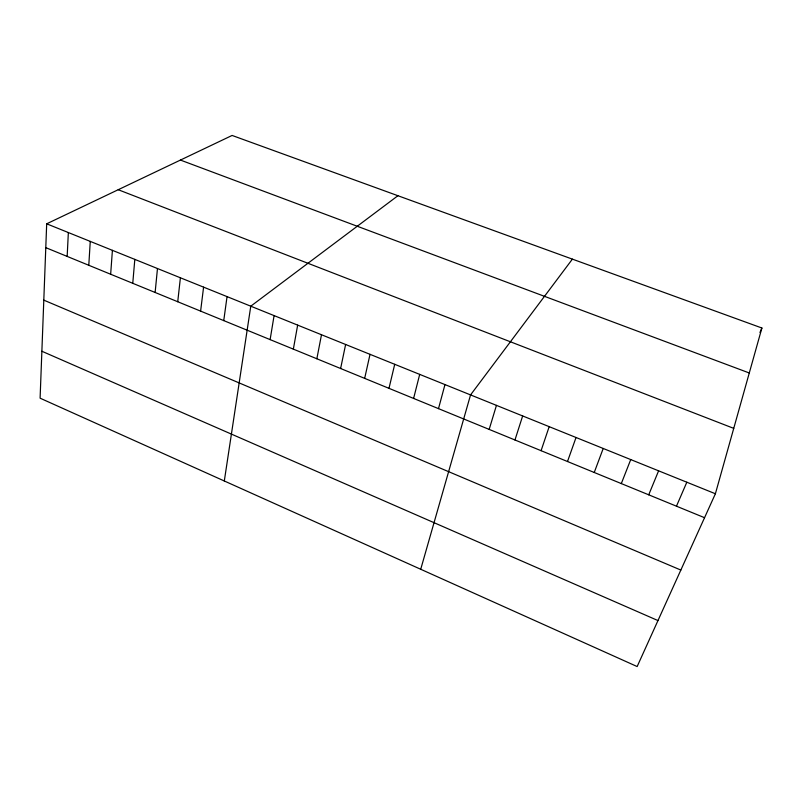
<?xml version="1.0" encoding="UTF-8"?>
<svg xmlns="http://www.w3.org/2000/svg" width="802" height="802" viewBox="0 0 802 802"><rect width="100%" height="100%" fill="white"/><g stroke="black" fill="none" stroke-linecap="round" stroke-linejoin="round"><path stroke-width="1.2" d="M46.686 223.808L40.1 398.183L637.149 666.552L715.394 493.751L761.9 328.008L232.099 135.448L46.686 223.808L715.394 493.751M67.167 256.419L68.35 232.55M88.791 265.282L90.255 241.402M110.656 274.244L112.41 250.344M132.761 283.307L134.816 259.387M155.127 292.469L157.473 268.53M177.733 301.742L180.4 277.783M200.61 311.116L203.588 287.146M223.748 320.599L227.046 296.62M224.309 480.989L250.775 306.194L397.932 195.718M270.124 339.617L274.083 315.607M293.352 349.141L297.652 325.121M316.85 358.775L321.492 334.745M340.619 368.519L345.622 344.479M364.669 378.374L370.023 354.334M388.99 388.338L394.714 364.298M413.601 398.434L419.697 374.384M438.493 408.639L444.97 384.589M420.719 569.27L470.553 394.915L572.397 259.126M489.17 429.411L496.448 405.371M514.964 439.987L522.653 415.947M541.079 450.684L549.18 426.654M567.495 461.521L576.037 437.501M594.242 472.478L603.214 448.468M621.309 483.576L630.733 459.586M648.718 494.814L658.602 470.834M676.457 506.192L686.823 482.223M759.955 332.449L761.9 328.008M180.44 160.069L749.279 372.98M118.215 189.723L733.74 428.368M45.784 247.648L704.547 517.701M43.799 300.138L680.838 570.062M41.874 351.246L657.971 620.568"/></g></svg>
